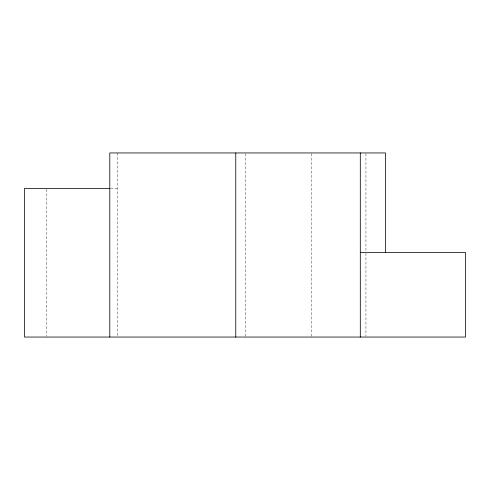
<?xml version="1.0" encoding="UTF-8"?>
<svg xmlns="http://www.w3.org/2000/svg" width="490" height="490" viewBox="0 0 490 490"><rect width="100%" height="100%" fill="white"/><g stroke="black" fill="none" stroke-linecap="round" stroke-linejoin="round"><path stroke-width="0.37" stroke-dasharray="2.45 1.84" d="M110.544 188.454L117.367 188.454M365.938 153.713L365.938 251.695M365.938 253.226L365.938 336.293M311.818 153.713L311.818 336.287M245.325 153.713L245.325 336.287M117.367 152.947L117.367 336.293M46.82 189.22L46.82 336.293"/><path stroke-width="0.73" d="M109.791 188.454L24.5 188.454L24.5 337.053L465.5 337.053L465.5 252.46L360.303 252.46M385.471 252.46L385.471 152.947L109.791 152.947L109.791 337.053M360.303 152.947L360.303 337.053M235.776 152.947L235.776 337.053"/></g></svg>
